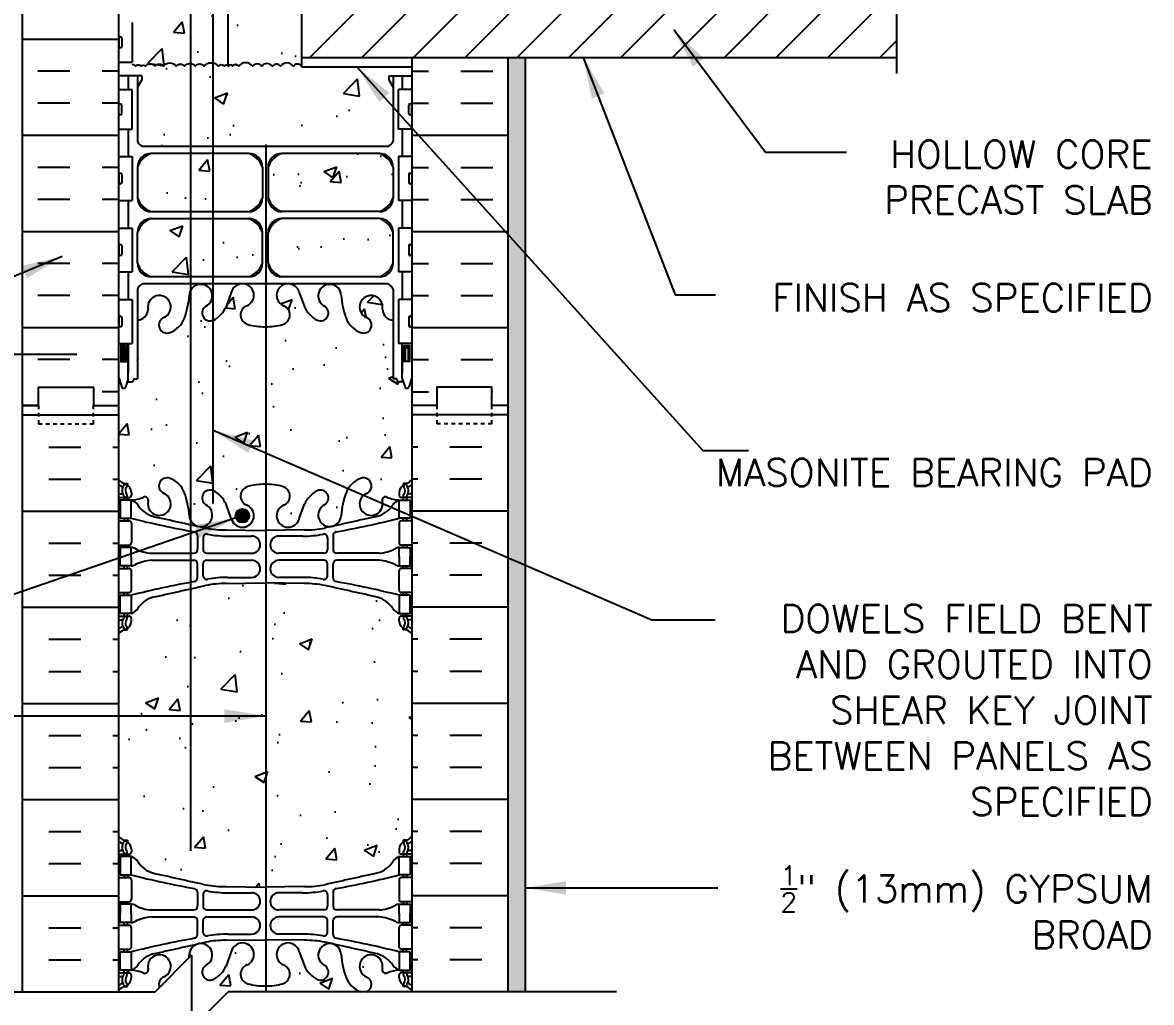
# Model space of a CAD drawing. Header units: inches. Extents: x 201.6 to 254.4, y 209 to 274.4.
# Drawn here: x 223.58 to 254.4, y 231.11 to 257.87 of the extents above; entities that cross this region are included whole.
import ezdxf

# ---------------------------------------------------------------- set-up
doc = ezdxf.new("R2010")
doc.units = ezdxf.units.IN
doc.header["$LTSCALE"] = 0.5
doc.header["$MEASUREMENT"] = 0
doc.linetypes.add('HIDDEN2', pattern=[0.1875, 0.125, -0.0625])
for name, color, linetype in [('HATCH', 12, 'Continuous'), ('line25', 2, 'Continuous'), ('LINE3', 3, 'Continuous'), ('LINE50', 5, 'Continuous'), ('LINE9', 9, 'Continuous'), ('TEXT', 4, 'Continuous'), ('Web_Edge', 9, 'Continuous')]:
    doc.layers.add(name, color=color, linetype=linetype)
doc.styles.add('DIM', font='romans.shx', dxfattribs={"width": 0.7})
doc.styles.add('ROMANS', font='romans.shx', dxfattribs={"height": 0.75})
doc.dimstyles.new('ext_12', dxfattribs={"dimscale": 12, "dimtxt": 0.09375, "dimasz": 0.09375, "dimexe": 0.09375, "dimexo": 0.0625, "dimgap": 0.0625, "dimtad": 1, "dimdec": 1, "dimzin": 3, "dimdsep": 46, "dimlunit": 4, "dimtxsty": 'DIM', "dimcen": 0.09, "dimdle": 0.09375, "dimclrt": 4, "dimadec": 0, "dimazin": 0, "dimtfac": 1, "dimtdec": 1, "dimtmove": 2, "dimatfit": 3, "dimfxl": 1, "dimfrac": 2, "dimtolj": 1, "dimtzin": 0, "dimarcsym": 0})

msp = doc.modelspace()

# ---------------------------------------------------------------- hatches: boundary and pattern name
at = {"layer": 'HATCH'}
h = msp.add_hatch(dxfattribs=at)
h.set_pattern_fill('AR-CONC', color=256, scale=0.5)
h.set_pattern_definition([(50, (0, 0), (3.5863, -0.31376), [0.375, -4.125]), (355, (0, 0), (-0.693757, 3.76096), [0.3, -3.3]), (100.4514, (0.299, -0.026), (2.892544, 3.4472), [0.3187, -3.50571]), (46.1842, (0, 1), (5.336207, -0.827596), [0.5625, -6.1875]), (96.6356, (0.4447, 0.931), (4.67331, 4.87059), [0.47805, -5.25857]), (351.1842, (0, 1), (4.67331, 4.87059), [0.45, -4.95]), (21, (0.5, 0.75), (2.984535, -2.013094), [0.375, -4.125]), (326, (0.5, 0.75), (1.216577, 3.62575), [0.3, -3.3]), (71.4514, (0.7487, 0.5822), (4.201112, 1.612656), [0.3187, -3.50571]), (37.5, (0, 0), (0.0607993, 1.6644693), [0, -3.26, 0, -3.35, 0, -3.3125]), (7.5, (0, 0), (1.315348, 1.9720586), [0, -1.91, 0, -3.185, 0, -1.2625]), (327.5, (-1.115, 0), (2.669112, -0.1127744), [0, -1.25, 0, -3.9, 0, -5.175]), (317.5, (-1.615, 0), (2.915931, 0.500525), [0, -1.625, 0, -2.59, 0, -3.675])])
edge = h.paths.add_edge_path()
edge.add_line((234.21, 273.415), (229.2, 273.415))
edge.add_line((229.2, 273.415), (228.2, 272.415))
edge.add_line((228.2, 272.415), (228.2, 274.415))
edge.add_line((228.2, 274.415), (227.2, 273.415))
edge.add_line((227.2, 273.415), (226.21, 273.415))
edge.add_line((226.21, 273.415), (226.21, 271.639))
edge.add_arc((226.556, 272), 0.5, 226.2109, 246.4218)
edge.add_line((226.356, 271.541), (226.446, 271.541))
edge.add_line((226.446, 271.541), (226.446, 271.5))
edge.add_arc((226.306, 271.293), 0.25, 0, 55.9442, ccw=False)
edge.add_line((226.556, 271.293), (226.556, 271.225))
edge.add_arc((226.493, 271.225), 0.0625, -90, 0, ccw=False)
edge.add_line((226.493, 271.163), (226.446, 271.163))
edge.add_line((226.446, 271.163), (226.446, 271.093))
edge.add_line((226.446, 271.093), (226.551, 271.093))
edge.add_arc((226.429, 270.75), 0.364, 34.9775, 70.3387, ccw=False)
edge.add_arc((227.352, 271.361), 0.743, 212.7919, 253.8107)
edge.add_spline(control_points=[(227.144, 270.647), (228.582, 270.327)], knot_values=[0, 0, 1, 1], degree=1, periodic=0)
edge.add_arc((229.138, 273.258), 2.984, 259.2546, 270.0995)
edge.add_line((229.143, 270.274), (230.21, 270.259))
edge.add_line((230.21, 270.259), (231.277, 270.274))
edge.add_arc((231.282, 273.258), 2.984, 269.9005, 280.7454)
edge.add_spline(control_points=[(231.838, 270.327), (233.276, 270.647)], knot_values=[0, 0, 1, 1], degree=1, periodic=0)
edge.add_arc((233.068, 271.361), 0.743, 286.1893, 327.2081)
edge.add_arc((233.991, 270.75), 0.364, 109.6613, 145.0225, ccw=False)
edge.add_line((233.869, 271.093), (233.974, 271.093))
edge.add_line((233.974, 271.093), (233.974, 271.163))
edge.add_line((233.974, 271.163), (233.926, 271.163))
edge.add_arc((233.926, 271.225), 0.0625, 180, 270, ccw=False)
edge.add_line((233.864, 271.225), (233.864, 271.293))
edge.add_arc((234.114, 271.293), 0.25, 124.0558, 180, ccw=False)
edge.add_line((233.974, 271.5), (233.974, 271.541))
edge.add_line((233.974, 271.541), (234.064, 271.541))
edge.add_arc((233.864, 272), 0.5, 293.5782, 313.7891)
edge.add_line((234.21, 271.639), (234.21, 273.415))
h.paths.add_polyline_path([(234.21, 267.446, 0.088416), (234.064, 267.544), (233.974, 267.544), (233.974, 267.585, -0.249069), (233.864, 267.793), (233.864, 267.86, -0.414214), (233.926, 267.923), (233.974, 267.923), (233.974, 267.993), (233.869, 267.993, 0.085348), (233.54, 267.917, -0.669601), (233.407, 268.037, 2.087231), (232.973, 267.813, -1), (232.81, 267.404, -0.21345), (232.417, 267.793, -0.068226), (232.282, 268.421, 1.753171), (231.831, 268.124, -0.940793), (231.627, 267.741, -0.173075), (231.281, 268.108), (231.139, 268.495, 1.612474), (230.707, 268.135, -0.734872), (230.684, 267.624, -0.068475), (230.21, 267.562, -0.068475), (229.736, 267.624, -0.734872), (229.713, 268.135, 1.612474), (229.281, 268.495), (229.139, 268.108, -0.173075), (228.793, 267.741, -0.940793), (228.589, 268.124, 1.753171), (228.138, 268.421, -0.068226), (228.002, 267.793, -0.21345), (227.61, 267.404, -1), (227.447, 267.813, 2.087231), (227.013, 268.037, -0.669601), (226.88, 267.917, 0.085348), (226.551, 267.993), (226.446, 267.993), (226.446, 267.923), (226.493, 267.923, -0.414214), (226.556, 267.86), (226.556, 267.793, -0.249069), (226.446, 267.585), (226.446, 267.544), (226.356, 267.544, 0.088416), (226.21, 267.446), (226.21, 265.412), (226.21, 263.717), (226.271, 263.717), (226.271, 264.719, -0.379483), (226.763, 265.162), (234.897, 265.162), (234.897, 265.412), (234.21, 265.412)])
h.paths.add_polyline_path([(231.203, 264.912), (226.764, 264.912, 0.366745), (226.521, 264.701), (226.521, 263.717), (226.575, 263.717), (226.575, 262.517), (226.21, 262.517), (226.21, 261.767), (226.575, 261.767), (226.575, 260.567), (226.21, 260.567), (226.21, 259.817), (226.575, 259.817), (226.575, 258.617), (226.21, 258.617), (226.21, 257.867), (226.575, 257.867), (226.575, 256.787), (226.21, 256.787), (226.21, 256.412), (226.84, 256.412), (226.84, 256.3), (226.72, 256.1), (226.72, 254.631, 0.268156), (226.881, 254.483), (233.539, 254.483, 0.268138), (233.7, 254.631), (233.7, 256.1), (233.58, 256.3), (233.58, 256.412), (234.21, 256.412), (234.21, 256.662), (231.203, 256.662), (231.203, 256.912), (231.203, 261.912)])
h.paths.add_polyline_path([(234.703, 263.412), (231.203, 263.412), (231.203, 261.912), (231.203, 258.412), (234.703, 258.412)])
h.paths.add_polyline_path([(230.134, 253.079), (230.134, 253.92, 0.225652), (229.759, 254.295), (227.095, 254.295, 0.225652), (226.72, 253.92), (226.72, 253.079, 0.225652), (227.095, 252.704), (229.759, 252.704, 0.225652)])
h.paths.add_polyline_path([(230.134, 252.139, 0.225652), (229.759, 252.514), (227.095, 252.514, 0.225652), (226.72, 252.139), (226.72, 251.298, 0.225652), (227.095, 250.923), (229.759, 250.923, 0.225652), (230.134, 251.298)])
h.paths.add_polyline_path([(233.7, 252.139, 0.225652), (233.325, 252.514), (230.661, 252.514, 0.225652), (230.286, 252.139), (230.286, 251.298, 0.225652), (230.661, 250.923), (233.325, 250.923, 0.225652), (233.7, 251.298)])
h.paths.add_polyline_path([(233.7, 253.92, 0.225652), (233.325, 254.295), (230.661, 254.295, 0.225652), (230.286, 253.92), (230.286, 253.079, 0.225652), (230.661, 252.704), (233.325, 252.704, 0.225652), (233.7, 253.079)])
h.paths.add_polyline_path([(233.7, 249.742, -0.380392), (233.407, 250.037, 2.087231), (232.973, 249.813, -1), (232.81, 249.404, -0.21345), (232.417, 249.793, -0.068226), (232.282, 250.421, 1.753171), (231.831, 250.124, -0.940793), (231.627, 249.741, -0.173075), (231.281, 250.108), (231.139, 250.495, 1.612474), (230.707, 250.135, -0.734872), (230.684, 249.624, -0.068475), (230.21, 249.562, -0.068475), (229.736, 249.624, -0.734872), (229.713, 250.135, 1.612474), (229.281, 250.495), (229.139, 250.108, -0.173075), (228.793, 249.741, -0.940793), (228.589, 250.124, 1.753171), (228.138, 250.421, -0.068226), (228.002, 249.793, -0.21345), (227.61, 249.404, -1), (227.447, 249.813, 2.087231), (227.013, 250.037, -0.380397), (226.72, 249.742), (226.72, 248.141), (226.62, 248.141), (226.62, 248.111, -0.414214), (226.57, 248.061), (226.444, 248.061), (226.395, 247.911, -0.6), (226.295, 247.911), (226.21, 248.171), (226.21, 247.412), (226.21, 245.378, 0.088416), (226.356, 245.28), (226.446, 245.28), (226.446, 245.239, -0.249069), (226.556, 245.031), (226.556, 244.964, -0.414214), (226.493, 244.901), (226.446, 244.901), (226.446, 244.831), (226.551, 244.831, 0.085348), (226.88, 244.907, -0.669601), (227.013, 244.787, 2.087231), (227.447, 245.011, -1), (227.61, 245.42, -0.21345), (228.002, 245.031, -0.068226), (228.138, 244.403, 1.753171), (228.589, 244.7, -0.940793), (228.793, 245.083, -0.173075), (229.139, 244.716), (229.281, 244.329, 1.612474), (229.713, 244.689, -0.734872), (229.736, 245.2, -0.068475), (230.21, 245.262, -0.068475), (230.684, 245.2, -0.734872), (230.707, 244.689, 1.612474), (231.139, 244.329), (231.281, 244.716, -0.173075), (231.627, 245.083, -0.940793), (231.831, 244.7, 1.753171), (232.282, 244.403, -0.068226), (232.417, 245.031, -0.21345), (232.81, 245.42, -1), (232.973, 245.011, 2.087231), (233.407, 244.787, -0.669601), (233.54, 244.907, 0.085348), (233.869, 244.831), (233.974, 244.831), (233.974, 244.901), (233.926, 244.901, -0.414214), (233.864, 244.964), (233.864, 245.031, -0.249069), (233.974, 245.239), (233.974, 245.28), (234.064, 245.28, 0.088416), (234.21, 245.378), (234.21, 248.171), (234.125, 247.911, -0.6), (234.025, 247.911), (233.976, 248.061), (233.85, 248.061, -0.414214), (233.8, 248.111), (233.8, 248.141), (233.7, 248.141)])
edge = h.paths.add_edge_path()
edge.add_line((233.864, 241.531), (233.864, 241.599))
edge.add_arc((233.926, 241.599), 0.0625, 90, 180, ccw=False)
edge.add_line((233.926, 241.661), (233.974, 241.661))
edge.add_line((233.974, 241.661), (233.974, 241.731))
edge.add_line((233.974, 241.731), (233.869, 241.731))
edge.add_arc((233.991, 242.074), 0.364, 214.9775, 250.3387, ccw=False)
edge.add_arc((233.068, 241.463), 0.743, 32.7919, 73.8107)
edge.add_spline(control_points=[(233.276, 242.177), (231.838, 242.497)], knot_values=[0, 0, 1, 1], degree=1, periodic=0)
edge.add_arc((231.282, 239.566), 2.984, 79.2546, 90.0995)
edge.add_line((231.277, 242.55), (230.21, 242.565))
edge.add_line((230.21, 242.565), (229.143, 242.55))
edge.add_arc((229.138, 239.566), 2.984, 89.9005, 100.7454)
edge.add_spline(control_points=[(228.582, 242.497), (227.144, 242.177)], knot_values=[0, 0, 1, 1], degree=1, periodic=0)
edge.add_arc((227.352, 241.463), 0.743, 106.1893, 147.2081)
edge.add_arc((226.429, 242.074), 0.364, 289.6613, 325.0225, ccw=False)
edge.add_line((226.551, 241.731), (226.446, 241.731))
edge.add_line((226.446, 241.731), (226.446, 241.661))
edge.add_line((226.446, 241.661), (226.493, 241.661))
edge.add_arc((226.493, 241.599), 0.0625, 0, 90, ccw=False)
edge.add_line((226.556, 241.599), (226.556, 241.531))
edge.add_arc((226.306, 241.531), 0.25, 304.0558, 360, ccw=False)
edge.add_line((226.446, 241.324), (226.446, 241.283))
edge.add_line((226.446, 241.283), (226.356, 241.283))
edge.add_arc((226.556, 240.824), 0.5, 113.5782, 133.7891)
edge.add_line((226.21, 241.185), (226.21, 235.639))
edge.add_arc((226.556, 236), 0.5, 226.2109, 246.4218)
edge.add_line((226.356, 235.541), (226.446, 235.541))
edge.add_line((226.446, 235.541), (226.446, 235.5))
edge.add_arc((226.306, 235.293), 0.25, 0, 55.9442, ccw=False)
edge.add_line((226.556, 235.293), (226.556, 235.225))
edge.add_arc((226.493, 235.225), 0.0625, -90, 0, ccw=False)
edge.add_line((226.493, 235.163), (226.446, 235.163))
edge.add_line((226.446, 235.163), (226.446, 235.093))
edge.add_line((226.446, 235.093), (226.551, 235.093))
edge.add_arc((226.429, 234.75), 0.364, 34.9775, 70.3387, ccw=False)
edge.add_arc((227.352, 235.361), 0.743, 212.7919, 253.8107)
edge.add_spline(control_points=[(227.144, 234.647), (228.582, 234.327)], knot_values=[0, 0, 1, 1], degree=1, periodic=0)
edge.add_arc((229.138, 237.258), 2.984, 259.2546, 270.0995)
edge.add_line((229.143, 234.274), (230.21, 234.259))
edge.add_line((230.21, 234.259), (231.277, 234.274))
edge.add_arc((231.282, 237.258), 2.984, 269.9005, 280.7454)
edge.add_spline(control_points=[(231.838, 234.327), (233.276, 234.647)], knot_values=[0, 0, 1, 1], degree=1, periodic=0)
edge.add_arc((233.068, 235.361), 0.743, 286.1893, 327.2081)
edge.add_arc((233.991, 234.75), 0.364, 109.6613, 145.0225, ccw=False)
edge.add_line((233.869, 235.093), (233.974, 235.093))
edge.add_line((233.974, 235.093), (233.974, 235.163))
edge.add_line((233.974, 235.163), (233.926, 235.163))
edge.add_arc((233.926, 235.225), 0.0625, 180, 270, ccw=False)
edge.add_line((233.864, 235.225), (233.864, 235.293))
edge.add_arc((234.114, 235.293), 0.25, 124.0558, 180, ccw=False)
edge.add_line((233.974, 235.5), (233.974, 235.541))
edge.add_line((233.974, 235.541), (234.064, 235.541))
edge.add_arc((233.864, 236), 0.5, 293.5782, 313.7891)
edge.add_line((234.21, 235.639), (234.21, 241.185))
edge.add_arc((233.864, 240.824), 0.5, 46.2109, 66.4218)
edge.add_line((234.064, 241.283), (233.974, 241.283))
edge.add_line((233.974, 241.283), (233.974, 241.324))
edge.add_arc((234.114, 241.531), 0.25, 180, 235.9442, ccw=False)
h.paths.add_polyline_path([(231.281, 232.108), (231.139, 232.495, 1.612474), (230.707, 232.135, -0.734872), (230.684, 231.624, -0.068475), (230.21, 231.562, -0.068475), (229.736, 231.624, -0.734872), (229.713, 232.135, 1.612474), (229.281, 232.495), (229.139, 232.108, -0.173075), (228.793, 231.741, -0.940793), (228.589, 232.124, 1.702394), (228.139, 232.437, -0.011081), (228.13, 232.333), (228.2, 232.402), (228.2, 230.402), (229.2, 231.402), (232.814, 231.402, -0.215112), (232.417, 231.793, -0.068226), (232.282, 232.421, 1.753171), (231.831, 232.124, -0.940793), (231.627, 231.741, -0.173075)])
h.paths.add_polyline_path([(233.864, 231.793), (233.864, 231.86, -0.414214), (233.926, 231.923), (233.974, 231.923), (233.974, 231.993), (233.869, 231.993, 0.085348), (233.54, 231.917, -0.669601), (233.407, 232.037, 2.087231), (232.973, 231.813, -0.68391), (232.969, 231.402), (234.21, 231.402), (234.21, 231.446, 0.088416), (234.064, 231.544), (233.974, 231.544), (233.974, 231.585, -0.249069)])
h.paths.add_polyline_path([(227.013, 232.037, -0.669601), (226.88, 231.917, 0.085348), (226.551, 231.993), (226.446, 231.993), (226.446, 231.923), (226.493, 231.923, -0.414214), (226.556, 231.86), (226.556, 231.793, -0.249069), (226.446, 231.585), (226.446, 231.544), (226.356, 231.544, 0.088416), (226.21, 231.446), (226.21, 231.402), (227.2, 231.402), (227.324, 231.527, -0.413539), (227.447, 231.813, 2.087231)])
h = msp.add_hatch(dxfattribs=at)
h.set_pattern_fill('INSUL', color=256, scale=7, angle=180, style=0)
h.set_pattern_definition([(180, (233.627, 246.912), (-3e-16, -2.625), []), (180, (233.627, 246.037), (-3e-16, -2.625), [0.875, -0.875]), (180, (233.627, 245.162), (-3e-16, -2.625), [0.875, -0.875])])
h.paths.add_polyline_path([(223.585, 247.412), (224.022, 247.412), (224.022, 247.912), (225.522, 247.912), (225.522, 247.412), (226.21, 247.412), (226.21, 265.412), (225.96, 265.412), (225.522, 265.412), (225.522, 264.912), (224.022, 264.912), (224.022, 265.412), (223.585, 265.412)])
h = msp.add_hatch(dxfattribs=at)
h.set_pattern_fill('ANSI31', color=256, scale=8, style=0)
h.set_pattern_definition([(45, (141.1862, 105.8581), (-0.707107, 0.707107), [])])
h.paths.add_polyline_path([(247.438, 258.412), (231.203, 258.412), (231.203, 256.912), (247.438, 256.912)])
h = msp.add_hatch(dxfattribs=at)
h.set_pattern_fill('INSUL', color=256, scale=7, angle=180, style=0)
h.set_pattern_definition([(7e-15, (226.793, 246.912), (3e-16, -2.625), []), (7e-15, (226.793, 246.037), (3e-16, -2.625), [0.875, -0.875]), (7e-15, (226.793, 245.162), (3e-16, -2.625), [0.875, -0.875])])
h.paths.add_polyline_path([(236.835, 256.912), (234.21, 256.912), (234.21, 247.412), (234.897, 247.412), (234.897, 247.912), (236.397, 247.912), (236.397, 247.412), (236.835, 247.412)])
h = msp.add_hatch(dxfattribs=at)
h.set_pattern_fill('AR-SAND', color=256, scale=0.25, style=0)
h.set_pattern_definition([(37.5, (236.83498, 231.4025), (-0.0157483, 0.481706), [0, -0.38, 0, -0.425, 0, -0.40625]), (7.5, (236.835, 231.4025), (0.442444, 0.705537), [0, -0.205, 0, -0.3425, 0, -0.13125]), (327.5, (236.52748, 231.4025), (0.7785355, 0.001415), [0, -0.125, 0, -0.45, 0, -0.5875]), (317.5, (236.5275, 231.4025), (0.751532, 0.219419), [0, -0.0625, 0, -0.295, 0, -0.3375])])
h.paths.add_polyline_path([(237.314, 256.912), (236.835, 256.912), (236.835, 231.402), (237.314, 231.402)])
at = {"layer": 'LINE3'}
msp.add_hatch(color=256, dxfattribs=at).paths.add_polyline_path([(229.399, 244.402, 1), (229.774, 244.402, 1)])

# ---------------------------------------------------------------- linework, layer by layer
at = {"layer": 'HATCH'}
for p, q in [((223.585, 247.152), (226.21, 247.152)), ((236.835, 247.152), (234.21, 247.152)), ((224.298, 246.277), (225.173, 246.277)), ((226.048, 246.277), (226.21, 246.277)), ((234.372, 246.277), (234.21, 246.277)), ((236.122, 246.277), (235.247, 246.277)), ((224.298, 245.402), (225.173, 245.402)), ((226.048, 245.402), (226.21, 245.402)), ((234.372, 245.402), (234.21, 245.402)), ((236.122, 245.402), (235.247, 245.402)), ((223.585, 244.527), (226.21, 244.527)), ((236.835, 244.527), (234.21, 244.527)), ((224.298, 243.652), (225.173, 243.652)), ((226.048, 243.652), (226.21, 243.652)), ((234.372, 243.652), (234.21, 243.652)), ((236.122, 243.652), (235.247, 243.652)), ((224.298, 242.777), (225.173, 242.777)), ((226.048, 242.777), (226.21, 242.777)), ((234.372, 242.777), (234.21, 242.777)), ((236.122, 242.777), (235.247, 242.777)), ((223.585, 241.902), (226.21, 241.902)), ((236.835, 241.902), (234.21, 241.902)), ((224.298, 241.027), (225.173, 241.027)), ((226.048, 241.027), (226.21, 241.027)), ((234.372, 241.027), (234.21, 241.027)), ((236.122, 241.027), (235.247, 241.027)), ((224.298, 240.152), (225.173, 240.152)), ((226.048, 240.152), (226.21, 240.152)), ((234.372, 240.152), (234.21, 240.152)), ((236.122, 240.152), (235.247, 240.152)), ((223.585, 239.277), (226.21, 239.277)), ((236.835, 239.277), (234.21, 239.277)), ((224.298, 238.402), (225.173, 238.402)), ((226.048, 238.402), (226.21, 238.402)), ((234.372, 238.402), (234.21, 238.402)), ((236.122, 238.402), (235.247, 238.402)), ((224.298, 237.527), (225.173, 237.527)), ((226.048, 237.527), (226.21, 237.527)), ((234.372, 237.527), (234.21, 237.527)), ((236.122, 237.527), (235.247, 237.527)), ((223.585, 236.652), (226.21, 236.652)), ((236.835, 236.652), (234.21, 236.652)), ((224.298, 235.777), (225.173, 235.777)), ((226.048, 235.777), (226.21, 235.777)), ((234.372, 235.777), (234.21, 235.777)), ((236.122, 235.777), (235.247, 235.777)), ((224.298, 234.902), (225.173, 234.902)), ((226.048, 234.902), (226.21, 234.902)), ((234.372, 234.902), (234.21, 234.902)), ((236.122, 234.902), (235.247, 234.902)), ((223.585, 234.027), (226.21, 234.027)), ((236.835, 234.027), (234.21, 234.027)), ((224.298, 233.152), (225.173, 233.152)), ((226.048, 233.152), (226.21, 233.152)), ((234.372, 233.152), (234.21, 233.152)), ((236.122, 233.152), (235.247, 233.152)), ((224.298, 232.277), (225.173, 232.277)), ((226.048, 232.277), (226.21, 232.277)), ((234.372, 232.277), (234.21, 232.277)), ((236.122, 232.277), (235.247, 232.277))]:
    msp.add_line(p, q, dxfattribs=at)
for points in [[(226.575, 256.728, -0.211775), (226.665, 256.674, -0.520567), (226.821, 256.674, -0.520567), (226.939, 256.674, -0.520567), (227.198, 256.674, -0.520567), (227.433, 256.674, -0.520567), (227.777, 256.674, -0.520567), (228.005, 256.674, -0.520567), (228.295, 256.674, -0.520567), (228.546, 256.674, -0.520567), (228.922, 256.674, -0.520567), (229.094, 256.674, -0.77279), (229.203, 256.662)], [(231.203, 256.681, 0.500724), (230.973, 256.674, 0.520567), (230.628, 256.674, 0.520567), (230.401, 256.674, 0.520567), (230.111, 256.674, 0.520567), (229.86, 256.674, 0.520567), (229.484, 256.674, 0.520567), (229.312, 256.674, 0.77279), (229.203, 256.662)]]:
    msp.add_lwpolyline(points, format="xyb", dxfattribs=at)
at = {"layer": 'line25'}
for p, q in [((226.21, 247.412), (226.21, 265.412)), ((226.575, 257.867), (226.575, 256.787)), ((226.21, 256.787), (226.575, 256.787)), ((231.203, 256.912), (231.203, 256.662)), ((231.203, 256.912), (247.438, 256.912)), ((234.21, 256.912), (234.21, 231.402)), ((236.808, 256.912), (247.438, 256.912)), ((231.203, 256.662), (234.21, 256.662)), ((226.21, 256.037), (226.575, 256.037)), ((226.575, 254.957), (226.575, 256.037)), ((234.21, 256.037), (233.845, 256.037)), ((233.845, 254.957), (233.845, 256.037)), ((226.21, 254.957), (226.575, 254.957)), ((234.21, 254.957), (233.845, 254.957)), ((226.21, 254.207), (226.575, 254.207)), ((226.575, 254.207), (226.575, 253.007)), ((234.21, 254.207), (233.845, 254.207)), ((233.845, 254.207), (233.845, 253.007)), ((226.21, 253.007), (226.575, 253.007)), ((234.21, 253.007), (233.845, 253.007)), ((226.21, 252.257), (226.575, 252.257)), ((226.575, 252.257), (226.575, 251.057)), ((234.21, 252.257), (233.845, 252.257)), ((233.845, 252.257), (233.845, 251.057)), ((226.21, 251.057), (226.575, 251.057)), ((234.21, 251.057), (233.845, 251.057)), ((226.21, 250.307), (226.575, 250.307)), ((226.575, 250.307), (226.575, 249.107)), ((234.21, 250.307), (233.845, 250.307)), ((233.845, 250.307), (233.845, 249.107)), ((226.21, 249.107), (226.575, 249.107)), ((234.21, 249.107), (233.845, 249.107)), ((226.21, 231.402), (226.21, 247.412))]:
    msp.add_line(p, q, dxfattribs=at)
msp.add_lwpolyline([(231.203, 264.912), (231.203, 261.912), (231.203, 256.912)], dxfattribs=at)
at = {"layer": 'LINE3'}
for p, q in [((228.166, 274.381), (228.166, 235.249)), ((229.189, 273.415), (229.189, 256.691)), ((228.789, 244.734), (228.789, 260.914)), ((230.221, 254.535), (230.222, 231.415))]:
    msp.add_line(p, q, dxfattribs=at)
msp.add_circle((229.586, 244.402), 0.188, dxfattribs=at)
at = {"layer": 'LINE50'}
for p, q in [((236.835, 256.912), (236.835, 231.402)), ((223.585, 231.402), (223.585, 247.412))]:
    msp.add_line(p, q, dxfattribs=at)
for points in [[(224.022, 247.412), (223.585, 247.412), (223.585, 265.412), (224.022, 265.412), (224.022, 265.912), (225.522, 265.912), (225.522, 265.412), (225.96, 265.412), (226.21, 265.412)], [(223.585, 247.412), (224.022, 247.412), (224.022, 247.912), (225.522, 247.912), (225.522, 247.412), (226.21, 247.412)], [(223.585, 247.412), (224.022, 247.412), (224.022, 247.912), (225.522, 247.912), (225.522, 247.412), (226.21, 247.412)], [(236.835, 247.412), (236.397, 247.412), (236.397, 247.912), (234.897, 247.912), (234.897, 247.412), (234.21, 247.412)]]:
    msp.add_lwpolyline(points, dxfattribs=at)
at = {"layer": 'LINE9'}
for p, q in [((247.438, 261.912), (247.438, 256.472)), ((226.21, 257.437), (226.21, 257.217)), ((226.21, 257.382), (226.21, 257.382)), ((226.25, 257.477), (226.25, 257.477)), ((226.29, 257.437), (226.29, 257.217)), ((226.21, 257.272), (226.21, 257.272)), ((226.25, 257.177), (226.25, 257.177)), ((237.314, 231.402), (237.314, 256.912)), ((226.21, 255.387), (226.21, 255.607)), ((226.21, 255.552), (226.21, 255.552)), ((226.25, 255.647), (226.25, 255.647)), ((226.29, 255.387), (226.29, 255.607)), ((234.13, 255.387), (234.13, 255.607)), ((234.17, 255.647), (234.17, 255.647)), ((234.21, 255.387), (234.21, 255.607)), ((234.21, 255.552), (234.21, 255.552)), ((226.21, 255.442), (226.21, 255.442)), ((226.25, 255.347), (226.25, 255.347)), ((234.17, 255.347), (234.17, 255.347)), ((234.21, 255.442), (234.21, 255.442)), ((226.21, 253.717), (226.21, 253.497)), ((226.21, 253.662), (226.21, 253.662)), ((226.25, 253.757), (226.25, 253.757)), ((226.29, 253.717), (226.29, 253.497)), ((234.13, 253.717), (234.13, 253.497)), ((234.17, 253.757), (234.17, 253.757)), ((234.21, 253.717), (234.21, 253.497)), ((234.21, 253.662), (234.21, 253.662)), ((226.21, 253.552), (226.21, 253.552)), ((226.25, 253.457), (226.25, 253.457)), ((234.17, 253.457), (234.17, 253.457)), ((234.21, 253.552), (234.21, 253.552)), ((226.21, 251.767), (226.21, 251.547)), ((226.21, 251.712), (226.21, 251.712)), ((226.21, 251.602), (226.21, 251.602)), ((226.25, 251.507), (226.25, 251.507)), ((226.29, 251.767), (226.29, 251.547)), ((234.13, 251.767), (234.13, 251.547)), ((234.17, 251.507), (234.17, 251.507)), ((234.21, 251.767), (234.21, 251.547)), ((234.21, 251.712), (234.21, 251.712)), ((234.21, 251.602), (234.21, 251.602)), ((226.21, 249.817), (226.21, 249.597)), ((226.21, 249.762), (226.21, 249.762)), ((226.21, 249.652), (226.21, 249.652)), ((226.25, 249.857), (226.25, 249.857)), ((226.29, 249.817), (226.29, 249.597)), ((234.13, 249.817), (234.13, 249.597)), ((234.17, 249.857), (234.17, 249.857)), ((234.21, 249.817), (234.21, 249.597)), ((234.21, 249.762), (234.21, 249.762)), ((234.21, 249.652), (234.21, 249.652)), ((226.25, 249.557), (226.25, 249.557)), ((234.17, 249.557), (234.17, 249.557)), ((223.063, 248.812), (225.063, 248.812)), ((228.2, 232.402), (227.2, 231.402)), ((228.2, 232.402), (228.2, 230.402)), ((216.604, 231.402), (227.2, 231.402)), ((228.2, 230.402), (229.2, 231.402)), ((239.795, 231.402), (229.2, 231.402))]:
    msp.add_line(p, q, dxfattribs=at)
at = {"layer": 'LINE9', "linetype": 'HIDDEN2'}
for p, q in [((224.022, 247.412), (224.022, 246.912)), ((225.522, 246.912), (225.522, 247.412)), ((234.897, 247.412), (234.897, 246.912)), ((236.397, 246.912), (236.397, 247.412)), ((224.022, 246.912), (225.522, 246.912)), ((236.397, 246.912), (234.897, 246.912))]:
    msp.add_line(p, q, dxfattribs=at)
at = {"layer": 'LINE9'}
for centre, start, end in [((226.25, 257.437), 90, 180), ((226.25, 257.437), 0, 90), ((226.25, 257.217), 180, 270), ((226.25, 257.217), 270, 0), ((226.25, 255.607), 90, 180), ((226.25, 255.607), 360, 90), ((234.17, 255.607), 90, 180), ((234.17, 255.607), 0, 90), ((226.25, 255.387), 180, 270), ((226.25, 255.387), 270, 0), ((234.17, 255.387), 180, 270), ((234.17, 255.387), 270, 0), ((226.25, 253.717), 90, 180), ((226.25, 253.717), 0, 90), ((234.17, 253.717), 90, 180), ((234.17, 253.717), 360, 90), ((226.25, 253.497), 180, 270), ((226.25, 253.497), 270, 0), ((234.17, 253.497), 180, 270), ((234.17, 253.497), 270, 0), ((226.25, 251.767), 90, 180), ((226.25, 251.767), 0, 90), ((234.17, 251.767), 90, 180), ((234.17, 251.767), 360, 90), ((226.25, 251.547), 180, 270), ((226.25, 251.547), 270, 0), ((234.17, 251.547), 180, 270), ((234.17, 251.547), 270, 0), ((226.25, 249.817), 90, 180), ((226.25, 249.817), 0, 90), ((234.17, 249.817), 90, 180), ((234.17, 249.817), 360, 90), ((226.25, 249.597), 180, 270), ((226.25, 249.597), 270, 0), ((234.17, 249.597), 180, 270), ((234.17, 249.597), 270, 0)]:
    msp.add_arc(centre, 0.04, start, end, dxfattribs=at)
at = {"layer": 'Web_Edge'}
for p, q in [((226.84, 256.412), (226.21, 256.412)), ((226.72, 256.412), (226.72, 254.631)), ((226.84, 256.412), (226.84, 256.3)), ((226.84, 256.412), (226.84, 256.3)), ((233.58, 256.412), (234.21, 256.412)), ((233.58, 256.412), (233.58, 256.3)), ((233.58, 256.412), (233.58, 256.3)), ((233.7, 256.412), (233.7, 254.631)), ((226.84, 256.3), (226.72, 256.1)), ((226.84, 256.3), (226.72, 256.1)), ((233.58, 256.3), (233.7, 256.1)), ((233.58, 256.3), (233.7, 256.1)), ((233.539, 254.483), (226.881, 254.483)), ((229.759, 254.295), (227.095, 254.295)), ((233.325, 254.295), (230.661, 254.295)), ((226.72, 253.92), (226.72, 253.079)), ((230.134, 253.92), (230.134, 253.079)), ((230.286, 253.921), (230.286, 253.08)), ((233.7, 253.92), (233.7, 253.079)), ((227.095, 252.704), (229.759, 252.704)), ((233.325, 252.704), (230.661, 252.704)), ((227.095, 252.514), (229.759, 252.514)), ((233.325, 252.514), (230.661, 252.514)), ((226.72, 251.298), (226.72, 252.139)), ((230.134, 251.298), (230.134, 252.139)), ((230.286, 251.297), (230.286, 252.138)), ((233.7, 251.298), (233.7, 252.139)), ((229.759, 250.923), (227.095, 250.923)), ((233.325, 250.923), (230.661, 250.923)), ((226.72, 250.587), (226.72, 248.141)), ((233.539, 250.735), (226.881, 250.735)), ((233.7, 250.587), (233.7, 248.141)), ((229.281, 250.495), (229.139, 250.108)), ((231.139, 250.495), (231.281, 250.108)), ((226.47, 248.141), (226.47, 249.107)), ((233.95, 248.141), (233.95, 249.107)), ((226.21, 248.171), (226.295, 247.911)), ((226.47, 248.141), (226.395, 247.911)), ((226.62, 248.141), (226.72, 248.141)), ((226.62, 248.141), (226.62, 248.111)), ((226.62, 248.111), (226.62, 248.111)), ((233.8, 248.141), (233.7, 248.141)), ((233.8, 248.141), (233.8, 248.111)), ((233.8, 248.111), (233.8, 248.111)), ((233.95, 248.141), (234.025, 247.911)), ((234.21, 248.171), (234.125, 247.911)), ((226.444, 248.061), (226.57, 248.061)), ((233.976, 248.061), (233.85, 248.061)), ((226.21, 245.001), (226.288, 245.001)), ((226.356, 245.28), (226.446, 245.28)), ((226.446, 245.28), (226.446, 245.239)), ((226.556, 245.031), (226.556, 244.964)), ((233.864, 245.031), (233.864, 244.964)), ((234.064, 245.28), (233.974, 245.28)), ((233.974, 245.28), (233.974, 245.239)), ((234.21, 245.001), (234.132, 245.001)), ((226.21, 244.901), (226.493, 244.901)), ((226.356, 244.901), (226.356, 244.831)), ((226.446, 244.901), (226.446, 244.831)), ((229.281, 244.329), (229.139, 244.716)), ((231.139, 244.329), (231.281, 244.716)), ((234.21, 244.901), (233.926, 244.901)), ((233.974, 244.901), (233.974, 244.831)), ((234.064, 244.901), (234.064, 244.831)), ((226.21, 244.261), (226.493, 244.261)), ((226.356, 244.331), (226.356, 244.261)), ((226.446, 244.331), (226.446, 244.261)), ((226.556, 244.199), (226.556, 243.664)), ((233.864, 244.199), (233.864, 243.664)), ((234.21, 244.261), (233.926, 244.261)), ((233.974, 244.331), (233.974, 244.261)), ((234.064, 244.331), (234.064, 244.261)), ((228.358, 243.862), (228.358, 243.477)), ((228.511, 243.799), (228.511, 243.477)), ((229.143, 244.013), (230.21, 243.998)), ((229.191, 243.845), (229.838, 243.845)), ((231.277, 244.013), (230.21, 243.998)), ((231.229, 243.845), (230.582, 243.845)), ((231.909, 243.799), (231.909, 243.477)), ((232.062, 243.862), (232.062, 243.477)), ((226.21, 243.601), (226.493, 243.601)), ((226.356, 243.601), (226.356, 243.531)), ((226.446, 243.601), (226.446, 243.531)), ((234.21, 243.601), (233.926, 243.601)), ((233.974, 243.601), (233.974, 243.531)), ((234.064, 243.601), (234.064, 243.531)), ((227.104, 243.376), (228.258, 243.377)), ((227.104, 243.187), (228.258, 243.186)), ((228.611, 243.377), (229.838, 243.377)), ((228.611, 243.186), (229.838, 243.186)), ((231.809, 243.377), (230.582, 243.377)), ((231.809, 243.186), (230.582, 243.186)), ((233.316, 243.376), (232.162, 243.377)), ((233.316, 243.187), (232.162, 243.186)), ((226.21, 242.961), (226.493, 242.961)), ((226.356, 242.961), (226.356, 243.031)), ((226.446, 242.961), (226.446, 243.031)), ((226.556, 242.364), (226.556, 242.899)), ((228.358, 242.701), (228.358, 243.086)), ((228.511, 242.763), (228.511, 243.086)), ((231.909, 242.763), (231.909, 243.086)), ((232.062, 242.701), (232.062, 243.086)), ((233.864, 242.364), (233.864, 242.899)), ((234.21, 242.961), (233.926, 242.961)), ((233.974, 242.961), (233.974, 243.031)), ((234.064, 242.961), (234.064, 243.031)), ((229.143, 242.55), (230.21, 242.565)), ((229.191, 242.717), (229.838, 242.717)), ((231.277, 242.55), (230.21, 242.565)), ((231.229, 242.717), (230.582, 242.717)), ((226.21, 242.301), (226.493, 242.301)), ((226.356, 242.231), (226.356, 242.301)), ((226.446, 242.231), (226.446, 242.301)), ((234.21, 242.301), (233.926, 242.301)), ((233.974, 242.231), (233.974, 242.301)), ((234.064, 242.231), (234.064, 242.301)), ((226.21, 241.661), (226.493, 241.661)), ((226.356, 241.661), (226.356, 241.731)), ((226.446, 241.661), (226.446, 241.731)), ((234.21, 241.661), (233.926, 241.661)), ((233.974, 241.661), (233.974, 241.731)), ((234.064, 241.661), (234.064, 241.731)), ((226.21, 241.561), (226.288, 241.561)), ((226.446, 241.283), (226.446, 241.324)), ((226.556, 241.531), (226.556, 241.599)), ((233.864, 241.531), (233.864, 241.599)), ((233.974, 241.283), (233.974, 241.324)), ((234.21, 241.561), (234.132, 241.561)), ((226.356, 241.283), (226.446, 241.283)), ((234.064, 241.283), (233.974, 241.283)), ((226.356, 235.541), (226.446, 235.541)), ((226.446, 235.541), (226.446, 235.5)), ((234.064, 235.541), (233.974, 235.541)), ((233.974, 235.541), (233.974, 235.5)), ((226.21, 235.263), (226.288, 235.263)), ((226.21, 235.163), (226.493, 235.163)), ((226.356, 235.163), (226.356, 235.093)), ((226.446, 235.163), (226.446, 235.093)), ((226.556, 235.293), (226.556, 235.225)), ((233.864, 235.293), (233.864, 235.225)), ((234.21, 235.163), (233.926, 235.163)), ((233.974, 235.163), (233.974, 235.093)), ((234.064, 235.163), (234.064, 235.093)), ((234.21, 235.263), (234.132, 235.263)), ((226.21, 234.523), (226.493, 234.523)), ((226.356, 234.593), (226.356, 234.523)), ((226.446, 234.593), (226.446, 234.523)), ((234.21, 234.523), (233.926, 234.523)), ((233.974, 234.593), (233.974, 234.523)), ((234.064, 234.593), (234.064, 234.523)), ((226.556, 234.46), (226.556, 233.925)), ((229.143, 234.274), (230.21, 234.259)), ((231.277, 234.274), (230.21, 234.259)), ((233.864, 234.46), (233.864, 233.925)), ((228.358, 234.123), (228.358, 233.738)), ((228.511, 234.061), (228.511, 233.738)), ((229.191, 234.107), (229.838, 234.107)), ((231.229, 234.107), (230.582, 234.107)), ((231.909, 234.061), (231.909, 233.738)), ((232.062, 234.123), (232.062, 233.738)), ((226.21, 233.863), (226.493, 233.863)), ((226.356, 233.863), (226.356, 233.793)), ((226.446, 233.863), (226.446, 233.793)), ((227.104, 233.637), (228.258, 233.638)), ((228.611, 233.638), (229.838, 233.638)), ((231.809, 233.638), (230.582, 233.638)), ((233.316, 233.637), (232.162, 233.638)), ((234.21, 233.863), (233.926, 233.863)), ((233.974, 233.863), (233.974, 233.793)), ((234.064, 233.863), (234.064, 233.793)), ((226.356, 233.223), (226.356, 233.293)), ((226.446, 233.223), (226.446, 233.293)), ((227.104, 233.448), (228.258, 233.447)), ((228.358, 232.963), (228.358, 233.347)), ((228.511, 233.025), (228.511, 233.347)), ((228.611, 233.447), (229.838, 233.447)), ((231.809, 233.447), (230.582, 233.447)), ((231.909, 233.025), (231.909, 233.347)), ((232.062, 232.963), (232.062, 233.347)), ((233.316, 233.448), (232.162, 233.447)), ((233.974, 233.223), (233.974, 233.293)), ((234.064, 233.223), (234.064, 233.293)), ((226.21, 233.223), (226.493, 233.223)), ((226.556, 232.625), (226.556, 233.16)), ((229.191, 232.979), (229.838, 232.979)), ((231.229, 232.979), (230.582, 232.979)), ((233.864, 232.625), (233.864, 233.16)), ((234.21, 233.223), (233.926, 233.223)), ((229.143, 232.811), (230.21, 232.826)), ((231.277, 232.811), (230.21, 232.826)), ((226.21, 232.563), (226.493, 232.563)), ((226.356, 232.493), (226.356, 232.563)), ((226.446, 232.493), (226.446, 232.563)), ((229.281, 232.495), (229.139, 232.108)), ((231.139, 232.495), (231.281, 232.108)), ((234.21, 232.563), (233.926, 232.563)), ((233.974, 232.493), (233.974, 232.563)), ((234.064, 232.493), (234.064, 232.563)), ((226.21, 231.923), (226.493, 231.923)), ((226.21, 231.823), (226.288, 231.823)), ((226.356, 231.923), (226.356, 231.993)), ((226.446, 231.923), (226.446, 231.993)), ((226.556, 231.793), (226.556, 231.86)), ((233.864, 231.793), (233.864, 231.86)), ((234.21, 231.923), (233.926, 231.923)), ((233.974, 231.923), (233.974, 231.993)), ((234.064, 231.923), (234.064, 231.993)), ((234.21, 231.823), (234.132, 231.823)), ((226.356, 231.544), (226.446, 231.544)), ((226.446, 231.544), (226.446, 231.585)), ((233.974, 231.544), (233.974, 231.585)), ((234.064, 231.544), (233.974, 231.544))]:
    msp.add_line(p, q, dxfattribs=at)
for points in [[(226.47, 256.412), (226.47, 256.037)], [(233.95, 256.412), (233.95, 256.037)], [(226.47, 254.957), (226.47, 254.207)], [(233.95, 254.957), (233.95, 254.207)], [(226.47, 253.007), (226.47, 252.257)], [(233.95, 253.007), (233.95, 252.257)], [(226.47, 251.057), (226.47, 250.307)], [(233.95, 251.057), (233.95, 250.307)], [(226.47, 249.107), (226.47, 248.291)], [(233.95, 249.107), (233.95, 248.291)], [(226.551, 243.281), (226.551, 243.531), (226.251, 243.531), (226.251, 243.281)], [(233.869, 243.281), (233.869, 243.531), (234.169, 243.531), (234.169, 243.281)], [(226.551, 243.281), (226.551, 243.031), (226.251, 243.031), (226.251, 243.281)], [(233.869, 243.281), (233.869, 243.031), (234.169, 243.031), (234.169, 243.281)], [(226.551, 233.543), (226.551, 233.793), (226.251, 233.793), (226.251, 233.543)], [(233.869, 233.543), (233.869, 233.793), (234.169, 233.793), (234.169, 233.543)], [(226.551, 233.543), (226.551, 233.293), (226.251, 233.293), (226.251, 233.543)], [(233.869, 233.543), (233.869, 233.293), (234.169, 233.293), (234.169, 233.543)]]:
    msp.add_lwpolyline(points, dxfattribs=at)
for points in [[(226.42, 249.051), (226.27, 249.051), (226.27, 248.611), (226.42, 248.611)], [(234, 249.051), (234.15, 249.051), (234.15, 248.611), (234, 248.611)], [(226.38, 248.991), (226.31, 248.991), (226.31, 248.611), (226.38, 248.611)], [(234.04, 248.991), (234.11, 248.991), (234.11, 248.611), (234.04, 248.611)], [(226.251, 244.331), (226.551, 244.331), (226.551, 244.831), (226.251, 244.831)], [(234.169, 244.331), (233.869, 244.331), (233.869, 244.831), (234.169, 244.831)], [(226.251, 242.231), (226.551, 242.231), (226.551, 241.731), (226.251, 241.731)], [(234.169, 242.231), (233.869, 242.231), (233.869, 241.731), (234.169, 241.731)], [(226.251, 234.593), (226.551, 234.593), (226.551, 235.093), (226.251, 235.093)], [(234.169, 234.593), (233.869, 234.593), (233.869, 235.093), (234.169, 235.093)], [(226.251, 232.493), (226.551, 232.493), (226.551, 231.993), (226.251, 231.993)], [(234.169, 232.493), (233.869, 232.493), (233.869, 231.993), (234.169, 231.993)]]:
    msp.add_lwpolyline(points, close=True, dxfattribs=at)
for centre, radius, start, end in [((226.929, 254.696), 0.219, 197.388, 257.4322), ((233.491, 254.696), 0.219, 282.5678, 342.6083), ((227.302, 253.713), 0.617, 109.5682, 160.4318), ((227.095, 253.92), 0.375, 90, 180), ((229.552, 253.713), 0.617, 19.5682, 70.4318), ((229.759, 253.92), 0.375, 360, 90), ((230.868, 253.713), 0.617, 109.5682, 160.4318), ((230.661, 253.92), 0.375, 90, 180), ((233.118, 253.713), 0.617, 19.5682, 70.4318), ((233.325, 253.92), 0.375, 360, 90), ((227.302, 253.286), 0.617, 199.5682, 250.4318), ((227.095, 253.079), 0.375, 180, 270), ((229.552, 253.286), 0.617, 289.5682, 340.4318), ((229.759, 253.079), 0.375, 270, 0), ((230.868, 253.286), 0.617, 199.5682, 250.4318), ((230.661, 253.079), 0.375, 180, 270), ((233.118, 253.286), 0.617, 289.5682, 340.4318), ((233.325, 253.079), 0.375, 270, 0), ((227.302, 251.932), 0.617, 109.5682, 160.4318), ((227.095, 252.139), 0.375, 90, 180), ((229.552, 251.932), 0.617, 19.5682, 70.4318), ((229.759, 252.139), 0.375, 360, 90), ((230.868, 251.932), 0.617, 109.5682, 160.4318), ((230.661, 252.139), 0.375, 90, 180), ((233.118, 251.932), 0.617, 19.5682, 70.4318), ((233.325, 252.139), 0.375, 360, 90), ((227.302, 251.505), 0.617, 199.5682, 250.4318), ((227.095, 251.298), 0.375, 180, 270), ((229.552, 251.505), 0.617, 289.5682, 340.4318), ((229.759, 251.298), 0.375, 270, 0), ((230.868, 251.505), 0.617, 199.5682, 250.4318), ((230.661, 251.298), 0.375, 180, 270), ((233.118, 251.505), 0.617, 289.5682, 340.4318), ((233.325, 251.298), 0.375, 270, 0), ((226.929, 250.522), 0.219, 102.5678, 162.6118), ((228.451, 250.406), 0.314, 296.0652, 177.2643), ((229.586, 250.422), 0.314, 293.8084, 166.5854), ((230.834, 250.422), 0.314, 13.4146, 246.1916), ((231.969, 250.406), 0.314, 2.7357, 243.9348), ((233.491, 250.522), 0.219, 17.3917, 77.4322), ((227.32, 250.099), 0.314, 293.8084, 191.4114), ((225.78, 250.602), 2.365, 339.9985, 355.6105), ((234.64, 250.602), 2.365, 184.3895, 200.0015), ((233.1, 250.099), 0.314, 348.5886, 246.1916), ((226.701, 250.054), 0.313, 273.5544, 356.8611), ((228.703, 249.939), 0.217, 121.463, 294.4736), ((228.452, 250.409), 0.75, 297.0295, 336.3062), ((229.804, 249.883), 0.268, 109.9662, 255.2108), ((230.616, 249.883), 0.268, 284.7892, 70.0338), ((231.968, 250.409), 0.75, 203.6938, 242.9705), ((231.717, 249.939), 0.217, 245.5264, 58.537), ((233.719, 250.054), 0.313, 183.1389, 266.4446), ((227.529, 249.608), 0.22, 111.8037, 291.8037), ((227.371, 250.037), 0.677, 290.6803, 338.8761), ((230.198, 251.316), 1.754, 254.7082, 270.3771), ((230.222, 251.316), 1.754, 269.6229, 285.2918), ((233.049, 250.037), 0.677, 201.1239, 249.3197), ((232.891, 249.608), 0.22, 248.1963, 68.1963), ((226.57, 248.111), 0.05, 270, 0), ((233.85, 248.111), 0.05, 180, 270), ((226.345, 247.937), 0.0567, 208.0725, 331.9275), ((234.075, 247.937), 0.0567, 208.0725, 331.9275), ((226.556, 245.739), 0.5, 226.2109, 250.5288), ((227.529, 245.216), 0.22, 68.1963, 248.1963), ((227.371, 244.787), 0.677, 21.1239, 69.3197), ((233.049, 244.787), 0.677, 110.6803, 158.8761), ((232.891, 245.216), 0.22, 291.8037, 111.8037), ((233.864, 245.739), 0.5, 289.4712, 313.7891), ((226.556, 245.739), 0.6, 234.7832, 245.0748), ((226.288, 245.021), 0.0196, 269.4032, 15.4901), ((226.55, 245.086), 0.25, 140.1145, 222.4609), ((226.294, 245.176), 0.021, 343.464, 63.9957), ((226.392, 245.217), 0.045, 321.448, 139.1879), ((226.306, 245.031), 0.25, 0, 70.5288), ((226.55, 245.086), 0.16, 140.0001, 222.4609), ((227.32, 244.725), 0.314, 168.5886, 66.1916), ((225.78, 244.222), 2.365, 4.3895, 20.0015), ((228.703, 244.885), 0.217, 65.5264, 238.537), ((228.452, 244.415), 0.75, 23.6938, 62.9705), ((229.804, 244.941), 0.268, 104.7892, 250.0338), ((230.198, 243.508), 1.754, 89.6229, 105.2918), ((230.222, 243.508), 1.754, 74.7082, 90.3771), ((230.616, 244.941), 0.268, 289.9662, 75.2108), ((231.968, 244.415), 0.75, 117.0295, 156.3062), ((231.717, 244.885), 0.217, 301.463, 114.4736), ((234.64, 244.222), 2.365, 159.9985, 175.6105), ((233.1, 244.725), 0.314, 113.8084, 11.4114), ((234.114, 245.031), 0.25, 109.4712, 180), ((234.028, 245.217), 0.045, 40.8121, 218.552), ((233.87, 245.086), 0.16, 317.5391, 39.9999), ((233.87, 245.086), 0.25, 317.5391, 39.8855), ((234.126, 245.176), 0.021, 116.0043, 196.536), ((234.132, 245.021), 0.0196, 164.5099, 270.5968), ((233.864, 245.739), 0.6, 294.9252, 305.2168), ((226.398, 244.948), 0.045, 222.4609, 42.4609), ((226.493, 244.964), 0.0625, 270, 0), ((226.496, 245.827), 0.997, 273.1538, 293.1467), ((226.429, 244.489), 0.364, 34.9775, 70.3387), ((227.352, 245.1), 0.743, 212.7919, 253.8107), ((226.922, 244.82), 0.0968, 340.1551, 110.4331), ((228.451, 244.418), 0.314, 182.7357, 63.9348), ((229.586, 244.402), 0.314, 193.4146, 66.1916), ((230.834, 244.402), 0.314, 113.8084, 346.5854), ((231.969, 244.418), 0.314, 116.0652, 357.2643), ((233.068, 245.1), 0.743, 286.1893, 327.2081), ((233.498, 244.82), 0.0968, 69.5669, 199.8449), ((233.924, 245.827), 0.997, 246.8533, 266.8462), ((233.991, 244.489), 0.364, 109.6613, 145.0225), ((233.926, 244.964), 0.0625, 180, 270), ((234.022, 244.948), 0.045, 137.5391, 317.5391), ((226.493, 244.199), 0.0625, 0, 90), ((233.36, 271.752), 28.253, 256.0552, 259.6343), ((229.138, 246.997), 2.984, 259.2546, 270.0995), ((231.282, 246.997), 2.984, 269.9005, 280.7454), ((227.06, 271.752), 28.253, 280.3657, 283.9448), ((233.926, 244.199), 0.0625, 90, 180), ((228.258, 243.862), 0.1, 360, 79.6343), ((228.611, 243.799), 0.1, 79.2546, 180), ((229.186, 246.829), 2.984, 259.2546, 270.0995), ((229.838, 243.611), 0.234, 270, 90), ((230.582, 243.611), 0.234, 90, 270), ((231.234, 246.829), 2.984, 269.9005, 280.7454), ((231.809, 243.799), 0.1, 0, 100.7454), ((232.162, 243.862), 0.1, 100.3657, 180), ((226.493, 243.664), 0.0625, 270, 0), ((226.547, 243.313), 0.219, 60.4937, 88.92), ((227.189, 244.533), 1.16, 242.5844, 265.8032), ((228.258, 243.477), 0.1, 270.0388, 360), ((228.611, 243.477), 0.1, 180, 270), ((231.809, 243.477), 0.1, 270, 0), ((232.162, 243.477), 0.1, 180, 269.9612), ((233.231, 244.533), 1.16, 274.1968, 297.4156), ((233.873, 243.313), 0.219, 91.08, 119.5063), ((233.926, 243.664), 0.0625, 180, 270), ((227.189, 242.03), 1.16, 94.1968, 117.4156), ((228.258, 243.086), 0.1, 0, 89.9612), ((228.611, 243.086), 0.1, 90, 180), ((229.838, 242.952), 0.234, 270, 90), ((230.582, 242.952), 0.234, 90, 270), ((231.809, 243.086), 0.1, 0, 90), ((232.162, 243.086), 0.1, 90.0388, 180), ((233.231, 242.03), 1.16, 62.5844, 85.8032), ((226.493, 242.899), 0.0625, 0, 90), ((226.547, 243.25), 0.219, 271.08, 299.5063), ((233.873, 243.25), 0.219, 240.4937, 268.92), ((233.926, 242.899), 0.0625, 90, 180), ((233.36, 214.811), 28.253, 100.3657, 103.9448), ((228.258, 242.701), 0.1, 280.3657, 0), ((228.611, 242.763), 0.1, 180, 280.7454), ((229.138, 239.566), 2.984, 89.9005, 100.7454), ((229.186, 239.734), 2.984, 89.9005, 100.7454), ((231.234, 239.734), 2.984, 79.2546, 90.0995), ((231.282, 239.566), 2.984, 79.2546, 90.0995), ((231.809, 242.763), 0.1, 259.2546, 0), ((232.162, 242.701), 0.1, 180, 259.6343), ((227.06, 214.811), 28.253, 76.0552, 79.6343), ((226.493, 242.364), 0.0625, 270, 0), ((233.926, 242.364), 0.0625, 180, 270), ((227.352, 241.463), 0.743, 106.1893, 147.2081), ((233.068, 241.463), 0.743, 32.7919, 73.8107), ((226.55, 241.477), 0.25, 137.5391, 219.8855), ((226.398, 241.615), 0.045, 317.5391, 137.5391), ((226.493, 241.599), 0.0625, 360, 90), ((226.429, 242.074), 0.364, 289.6613, 325.0225), ((233.991, 242.074), 0.364, 214.9775, 250.3387), ((233.926, 241.599), 0.0625, 90, 180), ((234.022, 241.615), 0.045, 42.4609, 222.4609), ((233.87, 241.477), 0.25, 320.1145, 42.4609), ((226.556, 240.824), 0.6, 114.9252, 125.2168), ((226.556, 240.824), 0.5, 109.4712, 133.7891), ((226.288, 241.542), 0.0196, 344.5099, 90.5968), ((226.294, 241.387), 0.021, 296.0043, 16.536), ((226.392, 241.346), 0.045, 220.8121, 38.552), ((226.306, 241.531), 0.25, 289.4712, 360), ((226.55, 241.477), 0.16, 137.5391, 219.9999), ((234.114, 241.531), 0.25, 180, 250.5288), ((234.028, 241.346), 0.045, 141.448, 319.1879), ((233.87, 241.477), 0.16, 320.0001, 42.4609), ((233.864, 240.824), 0.5, 46.2109, 70.5288), ((234.126, 241.387), 0.021, 163.464, 243.9957), ((234.132, 241.542), 0.0196, 89.4032, 195.4901), ((233.864, 240.824), 0.6, 54.7832, 65.0748), ((226.556, 236), 0.5, 226.2109, 250.5288), ((226.556, 236), 0.6, 234.7832, 245.0748), ((226.55, 235.347), 0.25, 140.1145, 222.4609), ((226.294, 235.437), 0.021, 343.464, 63.9957), ((226.392, 235.478), 0.045, 321.448, 139.1879), ((226.306, 235.293), 0.25, 0, 70.5288), ((226.55, 235.347), 0.16, 140.0001, 222.4609), ((234.114, 235.293), 0.25, 109.4712, 180), ((234.028, 235.478), 0.045, 40.8121, 218.552), ((233.87, 235.347), 0.16, 317.5391, 39.9999), ((233.864, 236), 0.5, 289.4712, 313.7891), ((233.87, 235.347), 0.25, 317.5391, 39.8855), ((234.126, 235.437), 0.021, 116.0043, 196.536), ((233.864, 236), 0.6, 294.9252, 305.2168), ((226.288, 235.282), 0.0196, 269.4032, 15.4901), ((226.398, 235.209), 0.045, 222.4609, 42.4609), ((226.493, 235.225), 0.0625, 270, 0), ((233.926, 235.225), 0.0625, 180, 270), ((234.022, 235.209), 0.045, 137.5391, 317.5391), ((234.132, 235.282), 0.0196, 164.5099, 270.5968), ((226.429, 234.75), 0.364, 34.9775, 70.3387), ((227.352, 235.361), 0.743, 212.7919, 253.8107), ((233.068, 235.361), 0.743, 286.1893, 327.2081), ((233.991, 234.75), 0.364, 109.6613, 145.0225), ((226.493, 234.46), 0.0625, 0, 90), ((233.36, 262.013), 28.253, 256.0552, 259.6343), ((227.06, 262.013), 28.253, 280.3657, 283.9448), ((233.926, 234.46), 0.0625, 90, 180), ((228.258, 234.123), 0.1, 360, 79.6343), ((229.138, 237.258), 2.984, 259.2546, 270.0995), ((231.282, 237.258), 2.984, 269.9005, 280.7454), ((232.162, 234.123), 0.1, 100.3657, 180), ((226.493, 233.925), 0.0625, 270, 0), ((228.611, 234.061), 0.1, 79.2546, 180), ((229.186, 237.09), 2.984, 259.2546, 270.0995), ((229.838, 233.872), 0.234, 270, 90), ((230.582, 233.872), 0.234, 90, 270), ((231.234, 237.09), 2.984, 269.9005, 280.7454), ((231.809, 234.061), 0.1, 0, 100.7454), ((233.926, 233.925), 0.0625, 180, 270), ((226.547, 233.574), 0.219, 60.4937, 88.92), ((227.189, 234.794), 1.16, 242.5844, 265.8032), ((228.258, 233.738), 0.1, 270.0388, 360), ((228.611, 233.738), 0.1, 180, 270), ((231.809, 233.738), 0.1, 270, 0), ((232.162, 233.738), 0.1, 180, 269.9612), ((233.231, 234.794), 1.16, 274.1968, 297.4156), ((233.873, 233.574), 0.219, 91.08, 119.5063), ((226.547, 233.511), 0.219, 271.08, 299.5063), ((227.189, 232.291), 1.16, 94.1968, 117.4156), ((228.258, 233.347), 0.1, 0, 89.9612), ((228.611, 233.347), 0.1, 90, 180), ((229.838, 233.213), 0.234, 270, 90), ((230.582, 233.213), 0.234, 90, 270), ((231.809, 233.347), 0.1, 0, 90), ((232.162, 233.347), 0.1, 90.0388, 180), ((233.231, 232.291), 1.16, 62.5844, 85.8032), ((233.873, 233.511), 0.219, 240.4937, 268.92), ((226.493, 233.16), 0.0625, 0, 90), ((228.611, 233.025), 0.1, 180, 280.7454), ((229.186, 229.995), 2.984, 89.9005, 100.7454), ((231.234, 229.995), 2.984, 79.2546, 90.0995), ((231.809, 233.025), 0.1, 259.2546, 0), ((233.926, 233.16), 0.0625, 90, 180), ((233.36, 205.072), 28.253, 100.3657, 103.9448), ((228.451, 232.406), 0.314, 296.0652, 177.2643), ((228.258, 232.963), 0.1, 280.3657, 0), ((229.138, 229.827), 2.984, 89.9005, 100.7454), ((229.586, 232.422), 0.314, 293.8084, 166.5854), ((230.834, 232.422), 0.314, 13.4146, 246.1916), ((231.282, 229.827), 2.984, 79.2546, 90.0995), ((231.969, 232.406), 0.314, 2.7357, 243.9348), ((232.162, 232.963), 0.1, 180, 259.6343), ((227.06, 205.072), 28.253, 76.0552, 79.6343), ((226.493, 232.625), 0.0625, 270, 0), ((227.352, 231.724), 0.743, 106.1893, 147.2081), ((227.32, 232.099), 0.314, 293.8084, 191.4114), ((225.78, 232.602), 2.365, 353.4582, 355.9977), ((234.64, 232.602), 2.365, 184.3895, 200.0015), ((233.1, 232.099), 0.314, 348.5886, 246.1916), ((233.068, 231.724), 0.743, 32.7919, 73.8107), ((233.926, 232.625), 0.0625, 180, 270), ((226.429, 232.335), 0.364, 289.6613, 325.0225), ((228.703, 231.939), 0.217, 121.463, 294.4736), ((228.452, 232.409), 0.75, 297.0295, 336.3062), ((229.804, 231.883), 0.268, 109.9662, 255.2108), ((230.616, 231.883), 0.268, 284.7892, 70.0338), ((231.968, 232.409), 0.75, 203.6938, 242.9705), ((231.717, 231.939), 0.217, 245.5264, 58.537), ((233.991, 232.335), 0.364, 214.9775, 250.3387), ((226.288, 231.803), 0.0196, 344.5099, 90.5968), ((226.55, 231.738), 0.25, 137.5391, 219.8855), ((226.398, 231.876), 0.045, 317.5391, 137.5391), ((226.306, 231.793), 0.25, 289.4712, 360), ((226.55, 231.738), 0.16, 137.5391, 219.9999), ((226.493, 231.86), 0.0625, 360, 90), ((226.496, 230.997), 0.997, 66.8533, 86.8462), ((226.922, 232.004), 0.0968, 249.5669, 19.8449), ((227.529, 231.608), 0.22, 111.8037, 201.6717), ((233.049, 232.037), 0.677, 201.1239, 249.684), ((232.891, 231.608), 0.22, 290.7218, 68.1963), ((233.498, 232.004), 0.0968, 160.1551, 290.4331), ((233.924, 230.997), 0.997, 93.1538, 113.1467), ((233.926, 231.86), 0.0625, 90, 180), ((234.114, 231.793), 0.25, 180, 250.5288), ((234.022, 231.876), 0.045, 42.4609, 222.4609), ((233.87, 231.738), 0.16, 320.0001, 42.4609), ((233.87, 231.738), 0.25, 320.1145, 42.4609), ((234.132, 231.803), 0.0196, 89.4032, 195.4901), ((226.556, 231.085), 0.6, 114.9252, 125.2168), ((226.556, 231.085), 0.5, 109.4712, 133.7891), ((226.294, 231.648), 0.021, 296.0043, 16.536), ((226.392, 231.607), 0.045, 220.8121, 38.552), ((230.198, 233.316), 1.754, 254.7082, 270.3771), ((230.222, 233.316), 1.754, 269.6229, 285.2918), ((234.028, 231.607), 0.045, 141.448, 319.1879), ((233.864, 231.085), 0.5, 46.2109, 70.5288), ((234.126, 231.648), 0.021, 163.464, 243.9957), ((233.864, 231.085), 0.6, 54.7832, 65.0748)]:
    msp.add_arc(centre, radius, start, end, dxfattribs=at)
for points in [[(227.144, 244.386), (228.582, 244.066)], [(233.276, 244.386), (231.838, 244.066)], [(227.144, 242.177), (228.582, 242.497)], [(233.276, 242.177), (231.838, 242.497)], [(227.144, 234.647), (228.582, 234.327)], [(233.276, 234.647), (231.838, 234.327)], [(227.144, 232.438), (228.582, 232.758)], [(233.276, 232.438), (231.838, 232.758)]]:
    msp.add_open_spline(points, degree=1, dxfattribs=at)

# ---------------------------------------------------------------- texts
at = {"layer": 'TEXT', "char_height": 0.75, "attachment_point": 6, "style": 'ROMANS'}
for s, insert, width in [('\\A1;HOLLOW CORE PRECAST SLAB', (254.433, 253.648), 10.94608), ('\\A1;FINISH AS SPECIFIED', (254.433, 250.354), 12.81536), ('MASONITE BEARING PAD', (254.433, 245.58), 12.4225), ('DOWELS FIELD BENT AND GROUTED INTO SHEAR KEY JOINT BETWEEN PANELS AS SPECIFIED', (254.433, 239.094), 13.29403), ('\\A1;{\\H0.7x;\\S1/2;}" (13mm) GYPSUM BROAD', (254.433, 233.713), 12.01157)]:
    msp.add_mtext(s, dxfattribs=dict(at, insert=insert, width=width))

# ---------------------------------------------------------------- leaders
at = {"layer": 'TEXT'}
for points in [[(241.362, 257.677), (243.868, 254.328), (246.074, 254.328)], [(238.892, 256.912), (241.398, 250.435), (242.501, 250.435)], [(232.706, 256.662), (242.159, 246.182), (243.399, 246.182)], [(228.789, 246.734), (240.76, 241.558), (242.492, 241.558)]]:
    msp.add_leader(points, dimstyle='ext_12', override={"dimgap": 0.0625, "dimtad": 0}, dxfattribs=at)
for points in [[(224.67, 251.484), (215.622, 247.73), (213.106, 247.73)], [(229.409, 244.341), (213.676, 238.933), (208.642, 238.933)], [(230.221, 238.933), (213.676, 238.933), (208.642, 238.933)], [(237.299, 234.24), (242.564, 234.24)]]:
    msp.add_leader(points, dimstyle='ext_12', dxfattribs=at)

doc.saveas('drawing.dxf')
